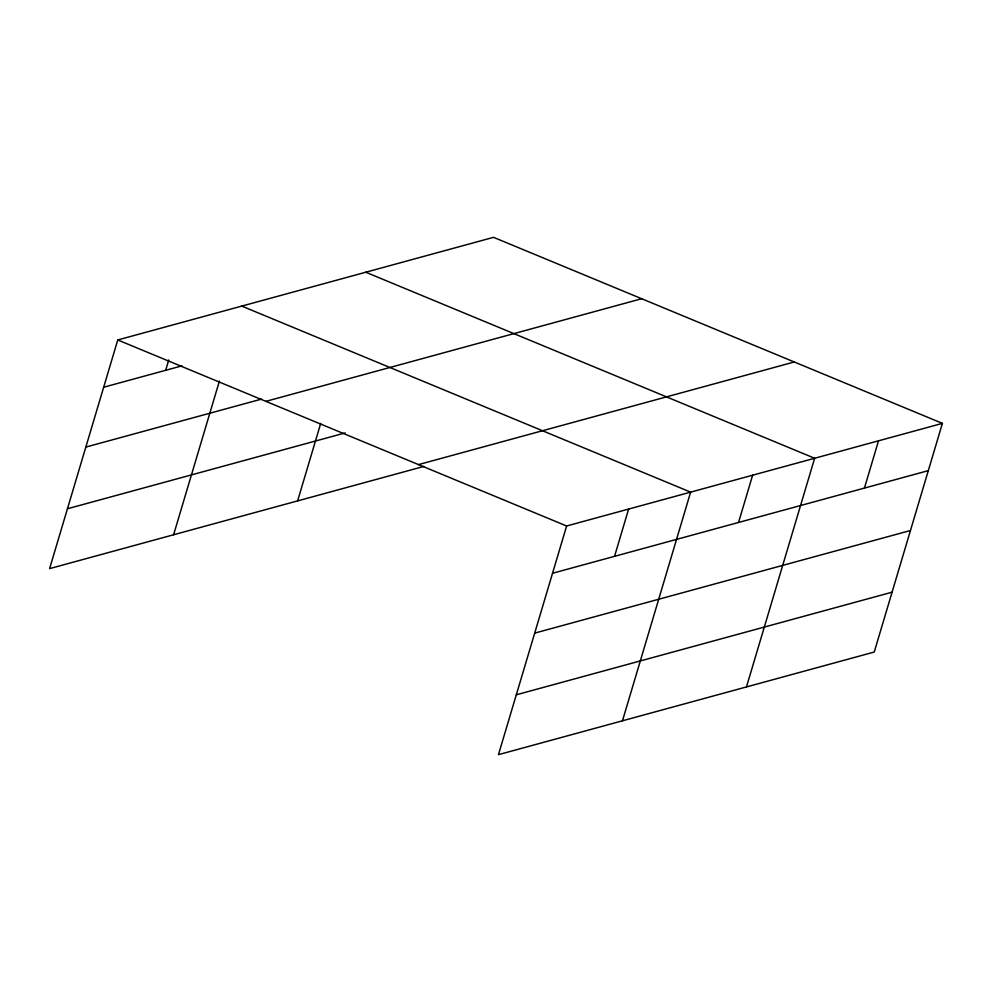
<?xml version="1.0" encoding="UTF-8"?>
<svg xmlns="http://www.w3.org/2000/svg" width="992" height="992" viewBox="0 0 992 992"><rect width="100%" height="100%" fill="white"/><g stroke="black" fill="none" stroke-linecap="round" stroke-linejoin="round"><path stroke-width="1.49" d="M942.4 423.373L566.63 525.996L498.455 754.664L874.237 652.042L942.4 423.373L493.545 237.336L117.763 339.958L49.6 568.627L423.882 466.414M165.676 370.289L168.764 359.947M173.6 534.762L219.406 381.102M297.612 500.898L320.714 423.41M614.544 556.326L628.63 509.057M622.468 720.8L690.63 492.131L241.775 306.094M738.544 522.462L752.63 475.205M746.468 686.935L814.643 458.267L365.775 272.23M864.429 488.089L878.515 440.82M103.676 387.227L181.92 365.862M85.833 447.082L261.504 399.119M265.893 401.351L641.663 298.728M67.444 508.76L345.166 432.921M418.5 464.603L794.282 361.981M552.532 573.264L928.314 470.642M534.688 633.119L910.458 530.509M516.311 694.797L892.081 592.187M117.763 339.958L566.63 525.996"/></g></svg>
